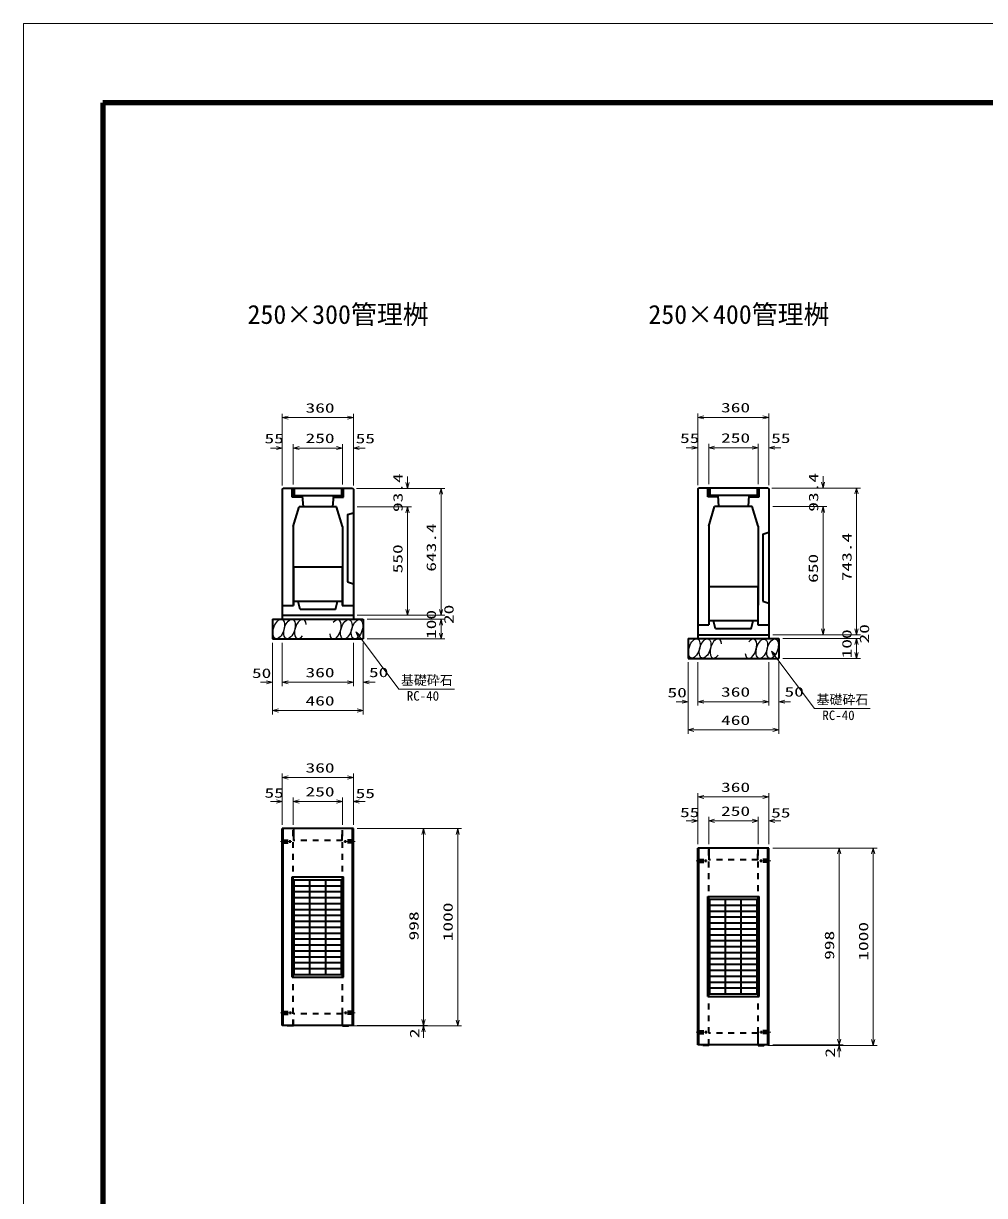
# Model space of a CAD drawing. Units: millimetres on the paper. Extents: x 0 to 841, y 0 to 594.
# Drawn here: x 0 to 243.5, y 297 to 594 of the extents above; entities that cross this region are included whole.
import ezdxf
from ezdxf.enums import TextEntityAlignment as Align

# ---------------------------------------------------------------- set-up
doc = ezdxf.new("R2010")
doc.units = ezdxf.units.MM
doc.linetypes.add('USER2', pattern=[18.5, 12, -1.5, 3.5, -1.5])
doc.linetypes.add('USER3', pattern=[3, 1.5, -1.5])
for name, color, linetype, lineweight in [('D-BMK（構造物基準線）', 2, 'USER2', 18), ('D-STR-DIM（寸法）', 7, 'Continuous', 13), ('D-STR-HTXT(基礎砕石-旗)', 7, 'Continuous', 13), ('D-STR-STRF(グリ)', 7, 'Continuous', 25), ('D-STR（構造物）', 1, 'Continuous', 35), ('D-TTL-LINE（区切線）', 7, 'Continuous', 18), ('D-TTL（外枠）', 2, 'Continuous', 140)]:
    doc.layers.add(name, color=color, linetype=linetype, lineweight=lineweight)
doc.layers.add('D-STR-TXT(文字)', color=7, linetype='Continuous')
doc.styles.add('ＭＳ ゴシック', font='')
doc.styles.get('ＭＳ ゴシック').set_extended_font_data('MS Gothic')

# ---------------------------------------------------------------- blocks, each defined once
blk = doc.blocks.new('_Open30')
at = {"color": 7, "linetype": 'Continuous', "lineweight": 13}
for p, q in [((-1, 0.2679), (0, 0)), ((0, 0), (-1, -0.2679)), ((0, 0), (-1, 0))]:
    blk.add_line(p, q, dxfattribs=at)

msp = doc.modelspace()

# ---------------------------------------------------------------- linework, layer by layer
at = {"layer": 'D-BMK（構造物基準線）'}
for p, q in [((65.133, 386.722), (67.982, 386.722)), ((84.057, 386.722), (81.207, 386.722)), ((170.418, 381.803), (173.268, 381.803)), ((189.342, 381.803), (186.493, 381.803)), ((65.133, 343.322), (67.982, 343.322)), ((84.057, 343.322), (81.207, 343.322)), ((170.418, 338.403), (173.268, 338.403)), ((189.342, 338.403), (186.493, 338.403))]:
    msp.add_line(p, q, dxfattribs=at)
at = {"layer": 'D-STR-DIM（寸法）'}
for p, q in [((65.595, 486.902), (65.595, 495.111)), ((67.095, 494.111), (82.095, 494.111)), ((83.595, 487.42), (83.595, 495.111)), ((170.88, 486.983), (170.88, 495.192)), ((172.38, 494.192), (187.38, 494.192)), ((188.88, 487.501), (188.88, 495.192)), ((65.595, 476.957), (65.595, 487.42)), ((68.345, 477.152), (68.345, 487.42)), ((68.345, 477.152), (68.345, 487.42)), ((80.845, 477.152), (80.845, 487.42)), ((80.845, 477.152), (80.845, 487.42)), ((83.595, 476.957), (83.595, 487.42)), ((170.88, 477.037), (170.88, 487.501)), ((173.63, 477.232), (173.63, 487.501)), ((173.63, 477.232), (173.63, 487.501)), ((186.13, 477.232), (186.13, 487.501)), ((186.13, 477.232), (186.13, 487.501)), ((188.88, 477.037), (188.88, 487.501)), ((64.095, 486.42), (62.595, 486.42)), ((69.845, 486.42), (71.345, 486.42)), ((69.845, 486.42), (79.345, 486.42)), ((79.345, 486.42), (77.845, 486.42)), ((85.095, 486.42), (86.595, 486.42)), ((169.38, 486.501), (167.88, 486.501)), ((175.13, 486.501), (176.63, 486.501)), ((175.13, 486.501), (184.63, 486.501)), ((184.63, 486.501), (183.13, 486.501)), ((190.38, 486.501), (191.88, 486.501)), ((97.3, 477.702), (97.3, 479.202)), ((202.585, 477.783), (202.585, 479.283)), ((84.345, 476.202), (106.798, 476.202)), ((84.345, 476.202), (98.3, 476.202)), ((189.63, 476.283), (212.083, 476.283)), ((189.63, 476.283), (203.585, 476.283)), ((105.798, 445.532), (105.798, 474.702)), ((211.083, 440.613), (211.083, 474.783)), ((84.595, 471.532), (98.3, 471.532)), ((84.595, 471.532), (98.3, 471.532)), ((97.3, 445.532), (97.3, 470.032)), ((97.3, 470.032), (97.3, 468.532)), ((189.88, 471.613), (203.585, 471.613)), ((189.88, 471.613), (203.585, 471.613)), ((202.585, 440.613), (202.585, 470.113)), ((202.585, 470.113), (202.585, 468.613)), ((105.798, 445.532), (105.798, 447.032)), ((84.595, 444.032), (106.798, 444.032)), ((84.595, 444.032), (98.3, 444.032)), ((84.595, 444.032), (106.798, 444.032)), ((87.095, 443.032), (106.798, 443.032)), ((87.095, 443.032), (106.798, 443.032)), ((105.798, 439.532), (105.798, 441.532)), ((105.798, 441.532), (105.798, 440.032)), ((211.083, 440.613), (211.083, 442.113)), ((63.095, 437.032), (63.095, 426.065)), ((65.595, 437.032), (65.595, 426.065)), ((83.595, 437.032), (83.595, 426.065)), ((86.095, 437.032), (86.095, 426.065)), ((87.095, 438.032), (106.798, 438.032)), ((189.88, 439.113), (212.083, 439.113)), ((189.88, 439.113), (203.585, 439.113)), ((189.88, 439.113), (212.083, 439.113)), ((192.38, 438.113), (212.083, 438.113)), ((192.38, 438.113), (212.083, 438.113)), ((211.083, 434.613), (211.083, 436.613)), ((211.083, 436.613), (211.083, 435.113)), ((63.095, 436.032), (63.095, 418.908)), ((65.595, 436.032), (65.595, 426.065)), ((83.595, 436.032), (83.595, 426.065)), ((86.095, 436.032), (86.095, 418.908)), ((168.38, 432.113), (168.38, 421.146)), ((168.38, 431.113), (168.38, 413.989)), ((170.88, 432.113), (170.88, 421.146)), ((170.88, 431.113), (170.88, 421.146)), ((188.88, 432.113), (188.88, 421.146)), ((188.88, 431.113), (188.88, 421.146)), ((191.38, 432.113), (191.38, 421.146)), ((191.38, 431.113), (191.38, 413.989)), ((192.38, 433.113), (212.083, 433.113)), ((61.595, 427.065), (60.095, 427.065)), ((67.095, 427.065), (68.595, 427.065)), ((67.095, 427.065), (82.095, 427.065)), ((82.095, 427.065), (80.595, 427.065)), ((87.595, 427.065), (89.095, 427.065)), ((166.88, 422.146), (165.38, 422.146)), ((172.38, 422.146), (173.88, 422.146)), ((172.38, 422.146), (187.38, 422.146)), ((187.38, 422.146), (185.88, 422.146)), ((192.88, 422.146), (194.38, 422.146)), ((64.595, 419.908), (84.595, 419.908)), ((169.88, 414.989), (189.88, 414.989)), ((65.595, 397.869), (65.595, 403.919)), ((67.095, 402.919), (82.095, 402.919)), ((83.595, 397.899), (83.595, 403.919)), ((170.88, 392.949), (170.88, 399)), ((172.38, 398), (187.38, 398)), ((188.88, 392.98), (188.88, 399)), ((64.095, 396.869), (62.595, 396.869)), ((65.595, 390.972), (65.595, 397.869)), ((68.345, 391.024), (68.345, 397.869)), ((68.345, 390.972), (68.345, 397.869)), ((69.845, 396.869), (71.345, 396.869)), ((69.845, 396.869), (79.345, 396.869)), ((79.345, 396.869), (77.845, 396.869)), ((80.845, 390.972), (80.845, 397.869)), ((80.845, 391.009), (80.845, 397.869)), ((83.595, 390.942), (83.595, 397.869)), ((85.095, 396.869), (86.595, 396.869)), ((170.88, 386.053), (170.88, 392.949)), ((173.63, 386.105), (173.63, 392.949)), ((173.63, 386.053), (173.63, 392.949)), ((186.13, 386.053), (186.13, 392.949)), ((186.13, 386.089), (186.13, 392.949)), ((188.88, 386.023), (188.88, 392.949)), ((84.595, 389.972), (102.384, 389.972)), ((102.384, 389.972), (111.023, 389.972)), ((169.38, 391.949), (167.88, 391.949)), ((175.13, 391.949), (176.63, 391.949)), ((175.13, 391.949), (184.63, 391.949)), ((184.63, 391.949), (183.13, 391.949)), ((190.38, 391.949), (191.88, 391.949)), ((101.384, 341.572), (101.384, 388.472)), ((110.023, 341.472), (110.023, 388.472)), ((189.88, 385.053), (207.669, 385.053)), ((206.669, 336.653), (206.669, 383.553)), ((207.669, 385.053), (216.309, 385.053)), ((215.309, 336.553), (215.309, 383.553)), ((101.384, 341.572), (101.384, 343.072)), ((83.345, 339.972), (102.384, 339.972)), ((84.595, 340.072), (102.384, 340.072)), ((84.595, 340.072), (102.384, 340.072)), ((99.946, 339.972), (111.023, 339.972)), ((101.384, 338.472), (101.384, 336.972)), ((206.669, 336.653), (206.669, 338.153)), ((188.63, 335.053), (207.669, 335.053)), ((189.88, 335.153), (207.669, 335.153)), ((189.88, 335.153), (207.669, 335.153)), ((205.232, 335.053), (216.309, 335.053)), ((206.669, 333.553), (206.669, 332.053))]:
    msp.add_line(p, q, dxfattribs=at)
at = {"layer": 'D-STR-HTXT(基礎砕石-旗)'}
for points in [[(109.217, 425.335), (95.113, 425.335), (85.109, 438.661)], [(214.502, 420.416), (200.398, 420.416), (190.394, 433.742)]]:
    msp.add_lwpolyline(points, dxfattribs=at)
at = {"layer": 'D-STR-STRF(グリ)'}
for centre, major_axis in [((64.689, 440.555), (0.79, 2.421)), ((67.411, 440.555), (0.79, 2.421)), ((81.799, 440.475), (-0.771, -2.427)), ((84.52, 440.496), (-0.771, -2.427)), ((169.975, 435.636), (0.79, 2.421)), ((172.696, 435.636), (0.79, 2.421)), ((187.084, 435.555), (-0.771, -2.427)), ((189.806, 435.577), (-0.771, -2.427))]:
    msp.add_ellipse(centre, major_axis=major_axis, ratio=0.5139, dxfattribs=at)
for centre, major_axis in [((70.151, 440.555), (0.79, 2.421)), ((79.059, 440.453), (-0.771, -2.427)), ((175.437, 435.636), (0.79, 2.421)), ((184.344, 435.534), (-0.771, -2.427))]:
    msp.add_ellipse(centre, major_axis=major_axis, ratio=0.5139, start_param=5.3575563, end_param=10.3750652, dxfattribs=at)
at = {"layer": 'D-STR（構造物）'}
for p, q in [((65.595, 475.957), (65.845, 476.202)), ((65.595, 475.957), (65.595, 443.032)), ((83.345, 476.202), (65.845, 476.202)), ((68.095, 474.002), (68.095, 476.202)), ((68.395, 474.302), (68.395, 476.202)), ((68.595, 476.202), (68.595, 474.302)), ((80.595, 476.202), (80.595, 474.302)), ((80.795, 474.302), (80.795, 476.202)), ((81.095, 474.002), (81.095, 476.202)), ((83.345, 476.202), (83.595, 475.957)), ((83.595, 475.957), (83.595, 443.032)), ((170.88, 476.037), (171.131, 476.283)), ((170.88, 476.037), (170.88, 438.113)), ((188.63, 476.283), (171.131, 476.283)), ((173.38, 474.083), (173.38, 476.283)), ((173.68, 474.383), (173.68, 476.283)), ((173.88, 476.283), (173.88, 474.383)), ((185.88, 476.283), (185.88, 474.383)), ((186.08, 474.383), (186.08, 476.283)), ((186.38, 474.083), (186.38, 476.283)), ((188.63, 476.283), (188.88, 476.038)), ((188.88, 476.038), (188.88, 438.113)), ((70.595, 474.002), (68.095, 474.002)), ((70.595, 474.302), (68.395, 474.302)), ((80.595, 474.302), (68.595, 474.302)), ((70.595, 474.002), (70.595, 474.302)), ((70.645, 474.302), (70.845, 471.532)), ((78.545, 474.302), (78.345, 471.532)), ((78.595, 474.302), (80.795, 474.302)), ((78.595, 474.002), (78.595, 474.302)), ((78.595, 474.002), (81.095, 474.002)), ((175.88, 474.083), (173.38, 474.083)), ((175.88, 474.383), (173.68, 474.383)), ((185.88, 474.383), (173.88, 474.383)), ((175.88, 474.083), (175.88, 474.383)), ((175.93, 474.383), (176.13, 471.613)), ((183.83, 474.383), (183.63, 471.613)), ((183.88, 474.383), (186.08, 474.383)), ((183.88, 474.083), (183.88, 474.383)), ((183.88, 474.083), (186.38, 474.083)), ((68.345, 466.532), (69.845, 471.532)), ((79.345, 471.532), (69.845, 471.532)), ((80.845, 466.532), (79.345, 471.532)), ((82.095, 469.532), (83.595, 470.032)), ((82.095, 469.532), (82.095, 452.532)), ((173.63, 466.613), (175.13, 471.613)), ((184.63, 471.613), (175.13, 471.613)), ((186.13, 466.613), (184.63, 471.613)), ((68.345, 466.532), (68.345, 446.532)), ((80.845, 466.532), (80.845, 446.532)), ((173.63, 466.613), (173.63, 446.613)), ((186.13, 466.613), (186.13, 446.613)), ((187.38, 464.613), (188.88, 465.113)), ((187.38, 464.613), (187.38, 447.613)), ((68.395, 456.282), (80.795, 456.282)), ((68.395, 456.282), (68.395, 446.532)), ((80.795, 456.282), (80.795, 446.532)), ((82.095, 452.532), (83.595, 452.032)), ((173.68, 451.363), (186.08, 451.363)), ((173.68, 451.363), (173.68, 441.613)), ((186.08, 451.363), (186.08, 441.613)), ((65.595, 446.532), (68.395, 446.532)), ((80.795, 447.532), (68.395, 447.532)), ((70.095, 445.532), (69.595, 447.532)), ((79.095, 445.532), (70.095, 445.532)), ((79.095, 445.532), (79.595, 447.532)), ((80.795, 446.532), (83.595, 446.532)), ((187.38, 447.613), (188.88, 447.113)), ((63.095, 443.032), (86.095, 443.032)), ((63.095, 443.032), (63.095, 438.032)), ((65.595, 444.032), (83.595, 444.032)), ((86.095, 443.032), (86.095, 438.032)), ((186.08, 442.613), (173.68, 442.613)), ((175.38, 440.613), (174.88, 442.613)), ((184.38, 440.613), (184.88, 442.613)), ((170.88, 441.613), (173.68, 441.613)), ((184.38, 440.613), (175.38, 440.613)), ((186.08, 441.613), (188.88, 441.613)), ((63.095, 438.032), (86.095, 438.032)), ((168.38, 438.113), (191.38, 438.113)), ((168.38, 438.113), (168.38, 433.113)), ((170.88, 439.113), (188.88, 439.113)), ((191.38, 438.113), (191.38, 433.113)), ((168.38, 433.113), (191.38, 433.113)), ((65.595, 340.072), (65.595, 389.972)), ((83.595, 389.972), (65.595, 389.972)), ((65.845, 340.072), (65.845, 389.972)), ((68.395, 389.972), (68.395, 386.972)), ((83.345, 340.072), (83.345, 389.972)), ((83.595, 340.072), (83.595, 389.972)), ((170.88, 335.153), (170.88, 385.053)), ((188.88, 385.053), (170.88, 385.053)), ((171.13, 335.153), (171.13, 385.053)), ((173.68, 385.053), (173.68, 382.053)), ((188.63, 335.153), (188.63, 385.053)), ((188.88, 335.153), (188.88, 385.053)), ((68.095, 352.322), (68.095, 377.722)), ((68.095, 377.722), (81.095, 377.722)), ((81.095, 352.322), (81.095, 377.722)), ((68.595, 353.022), (68.595, 377.022)), ((68.595, 377.022), (80.595, 377.022)), ((68.595, 375.522), (80.595, 375.522)), ((72.595, 353.022), (72.595, 377.022)), ((76.595, 353.022), (76.595, 377.022)), ((80.595, 353.022), (80.595, 377.022)), ((68.595, 374.022), (80.595, 374.022)), ((68.595, 372.522), (80.595, 372.522)), ((173.38, 347.403), (173.38, 372.803)), ((173.38, 372.803), (186.38, 372.803)), ((173.88, 348.103), (173.88, 372.103)), ((173.88, 372.103), (185.88, 372.103)), ((177.88, 348.103), (177.88, 372.103)), ((181.88, 348.103), (181.88, 372.103)), ((185.88, 348.103), (185.88, 372.103)), ((186.38, 347.403), (186.38, 372.803)), ((68.595, 371.022), (80.595, 371.022)), ((68.595, 369.522), (80.595, 369.522)), ((173.88, 370.603), (185.88, 370.603)), ((173.88, 369.103), (185.88, 369.103)), ((68.595, 368.022), (80.595, 368.022)), ((68.595, 366.522), (80.595, 366.522)), ((173.88, 367.603), (185.88, 367.603)), ((173.88, 366.103), (185.88, 366.103)), ((68.595, 365.022), (80.595, 365.022)), ((68.595, 363.522), (80.595, 363.522)), ((173.88, 364.603), (185.88, 364.603)), ((173.88, 363.103), (185.88, 363.103)), ((68.595, 362.022), (80.595, 362.022)), ((68.595, 360.522), (80.595, 360.522)), ((173.88, 361.603), (185.88, 361.603)), ((173.88, 360.103), (185.88, 360.103)), ((68.595, 359.022), (80.595, 359.022)), ((68.595, 357.522), (80.595, 357.522)), ((173.88, 358.603), (185.88, 358.603)), ((173.88, 357.103), (185.88, 357.103)), ((68.595, 356.022), (80.595, 356.022)), ((68.595, 354.522), (80.595, 354.522)), ((173.88, 355.603), (185.88, 355.603)), ((173.88, 354.103), (185.88, 354.103)), ((68.095, 352.322), (81.095, 352.322)), ((68.595, 353.022), (80.595, 353.022)), ((173.88, 352.603), (185.88, 352.603)), ((173.88, 351.103), (185.88, 351.103)), ((173.88, 349.603), (185.88, 349.603)), ((173.88, 348.103), (185.88, 348.103)), ((173.38, 347.403), (186.38, 347.403)), ((83.595, 340.072), (65.595, 340.072)), ((66.845, 339.972), (66.745, 340.072)), ((68.345, 339.972), (66.845, 339.972)), ((68.345, 339.972), (68.445, 340.072)), ((80.845, 339.972), (80.745, 340.072)), ((80.845, 339.972), (82.345, 339.972)), ((82.345, 339.972), (82.445, 340.072)), ((188.88, 335.153), (170.88, 335.153)), ((172.13, 335.053), (172.03, 335.153)), ((173.63, 335.053), (172.13, 335.053)), ((173.63, 335.053), (173.73, 335.153)), ((186.13, 335.053), (186.03, 335.153)), ((186.13, 335.053), (187.63, 335.053)), ((187.63, 335.053), (187.73, 335.153))]:
    msp.add_line(p, q, dxfattribs=at)
at = {"layer": 'D-STR（構造物）', "linetype": 'USER3'}
for p, q in [((68.345, 340.072), (68.345, 389.972)), ((80.795, 386.972), (80.795, 389.972)), ((80.845, 340.072), (80.845, 389.972)), ((65.595, 387.072), (67.595, 387.072)), ((65.595, 386.372), (67.595, 386.372)), ((67.595, 386.372), (67.595, 387.072)), ((80.795, 386.972), (68.395, 386.972)), ((83.595, 387.072), (81.595, 387.072)), ((81.595, 386.372), (81.595, 387.072)), ((83.595, 386.372), (81.595, 386.372)), ((173.63, 335.153), (173.63, 385.053)), ((186.08, 382.053), (186.08, 385.053)), ((186.13, 335.153), (186.13, 385.053)), ((170.88, 382.153), (172.88, 382.153)), ((170.88, 381.453), (172.88, 381.453)), ((172.88, 381.453), (172.88, 382.153)), ((186.08, 382.053), (173.68, 382.053)), ((188.88, 382.153), (186.88, 382.153)), ((186.88, 381.453), (186.88, 382.153)), ((188.88, 381.453), (186.88, 381.453)), ((65.595, 343.672), (67.595, 343.672)), ((65.595, 342.972), (67.595, 342.972)), ((67.595, 343.672), (67.595, 342.972)), ((68.395, 340.072), (68.395, 343.072)), ((80.795, 343.072), (68.395, 343.072)), ((80.795, 343.072), (80.795, 340.072)), ((83.595, 343.672), (81.595, 343.672)), ((81.595, 343.672), (81.595, 342.972)), ((83.595, 342.972), (81.595, 342.972)), ((170.88, 338.753), (172.88, 338.753)), ((172.88, 338.753), (172.88, 338.053)), ((188.88, 338.753), (186.88, 338.753)), ((186.88, 338.753), (186.88, 338.053)), ((170.88, 338.053), (172.88, 338.053)), ((173.68, 335.153), (173.68, 338.153)), ((186.08, 338.153), (173.68, 338.153)), ((186.08, 338.153), (186.08, 335.153)), ((188.88, 338.053), (186.88, 338.053))]:
    msp.add_line(p, q, dxfattribs=at)
at = {"layer": 'D-TTL-LINE（区切線）'}
for p, q in [((841, 594), (0, 594)), ((0, 594), (0, 0))]:
    msp.add_line(p, q, dxfattribs=at)
at = {"layer": 'D-TTL（外枠）'}
for p, q in [((820.9, 573.9), (20.1, 573.9)), ((20.1, 573.9), (20.1, 20.1))]:
    msp.add_line(p, q, dxfattribs=at)

# ---------------------------------------------------------------- block references
at = {"layer": 'D-STR-DIM（寸法）', "xscale": 1.5, "yscale": 1.5}
for p, rotation in [((65.595, 494.111), 180), ((170.88, 494.192), 180), ((68.345, 486.42), 180), ((68.345, 486.42), 180), ((83.595, 486.42), 180), ((173.63, 486.501), 180), ((173.63, 486.501), 180), ((188.88, 486.501), 180), ((97.3, 476.202), 270), ((105.798, 476.202), 90), ((202.585, 476.283), 270), ((211.083, 476.283), 90), ((97.3, 471.532), 90), ((97.3, 471.532), 90), ((202.585, 471.613), 90), ((202.585, 471.613), 90), ((97.3, 444.032), 270), ((105.798, 444.032), 270), ((105.798, 444.032), 270), ((105.798, 443.032), 90), ((105.798, 443.032), 90), ((202.585, 439.113), 270), ((211.083, 439.113), 270), ((211.083, 439.113), 270), ((105.798, 438.032), 270), ((211.083, 438.113), 90), ((211.083, 438.113), 90), ((211.083, 433.113), 270), ((65.595, 427.065), 180), ((65.595, 427.065), 180), ((86.095, 427.065), 180), ((170.88, 422.146), 180), ((170.88, 422.146), 180), ((191.38, 422.146), 180), ((63.095, 419.908), 180), ((168.38, 414.989), 180), ((65.595, 402.919), 180), ((170.88, 398), 180), ((68.345, 396.869), 180), ((68.345, 396.869), 180), ((83.595, 396.869), 180), ((173.63, 391.949), 180), ((173.63, 391.949), 180), ((188.88, 391.949), 180), ((101.384, 389.972), 90), ((110.023, 389.972), 90), ((206.669, 385.053), 90), ((215.309, 385.053), 90), ((101.384, 340.072), 270), ((101.384, 340.072), 270), ((101.384, 339.972), 90), ((110.023, 339.972), 270), ((206.669, 335.153), 270), ((206.669, 335.153), 270), ((215.309, 335.053), 270), ((206.669, 335.053), 90)]:
    msp.add_blockref('_Open30', p, dxfattribs=dict(at, rotation=rotation))
for p in [(83.595, 494.111), (188.88, 494.192), (65.595, 486.42), (80.845, 486.42), (80.845, 486.42), (170.88, 486.501), (186.13, 486.501), (186.13, 486.501), (63.095, 427.065), (83.595, 427.065), (83.595, 427.065), (168.38, 422.146), (188.88, 422.146), (188.88, 422.146), (86.095, 419.908), (191.38, 414.989), (83.595, 402.919), (188.88, 398), (65.595, 396.869), (80.845, 396.869), (80.845, 396.869), (170.88, 391.949), (186.13, 391.949), (186.13, 391.949)]:
    msp.add_blockref('_Open30', p, dxfattribs=at)
at = {"layer": 'D-STR-HTXT(基礎砕石-旗)', "xscale": 1.5, "yscale": 1.5, "rotation": 126.89552}
for p in [(84.208, 439.861), (189.494, 434.942)]:
    msp.add_blockref('_Open30', p, dxfattribs=at)

# ---------------------------------------------------------------- texts
at = {"layer": 'D-STR-DIM（寸法）', "style": 'ＭＳ ゴシック', "width": 1.5}
for s, p in [('360', (71.47, 494.648)), ('360', (176.755, 494.729)), ('250', (71.47, 486.958)), ('250', (176.755, 487.039)), ('55', (61.076, 486.881)), ('55', (84.16, 486.881)), ('55', (166.361, 486.962)), ('55', (189.445, 486.962)), ('360', (71.47, 427.602)), ('50', (87.547, 427.64)), ('50', (57.897, 427.432)), ('50', (163.183, 422.513)), ('360', (176.755, 422.683)), ('50', (192.832, 422.721)), ('460', (71.47, 420.445)), ('460', (176.755, 415.526)), ('360', (71.47, 403.456)), ('360', (176.755, 398.537)), ('55', (61.076, 397.087)), ('250', (71.47, 397.406)), ('55', (84.16, 396.992)), ('55', (166.361, 392.168)), ('250', (176.755, 392.487)), ('55', (189.445, 392.073))]:
    msp.add_text(s, height=2.405, dxfattribs=at).set_placement(p, align=Align.BOTTOM_LEFT)
for s, p in [('93.4', (96.808, 470.199)), ('93.4', (202.094, 470.28)), ('643.4', (105.26, 455.082)), ('743.4', (210.546, 452.663)), ('550', (96.762, 454.657)), ('650', (202.048, 452.238)), ('20', (109.712, 441.814)), ('100', (105.26, 438.032)), ('100', (210.546, 433.113)), ('20', (214.997, 436.894)), ('998', (100.846, 361.647)), ('1000', (109.486, 361.43)), ('1000', (214.772, 356.511)), ('998', (206.132, 356.728)), ('2', (101.021, 336.884)), ('2', (206.307, 331.965))]:
    msp.add_text(s, height=2.405, rotation=90, dxfattribs=at).set_placement(p, align=Align.BOTTOM_LEFT)
at = {"layer": 'D-STR-HTXT(基礎砕石-旗)', "style": 'ＭＳ ゴシック'}
for s, p in [('基礎砕石', (95.648, 425.672)), ('RC-40', (97.136, 421.685)), ('基礎砕石', (200.934, 420.752)), ('RC-40', (202.422, 416.766))]:
    msp.add_text(s, height=2.405, dxfattribs=at).set_placement(p, align=Align.BOTTOM_LEFT)
at = {"layer": 'D-STR-TXT(文字)', "style": 'ＭＳ ゴシック'}
for s, p in [('250×300管理桝', (56.788, 516.421)), ('250×400管理桝', (158.346, 516.421))]:
    msp.add_text(s, height=4.811, dxfattribs=at).set_placement(p, align=Align.BOTTOM_LEFT)

doc.saveas('drawing.dxf')
